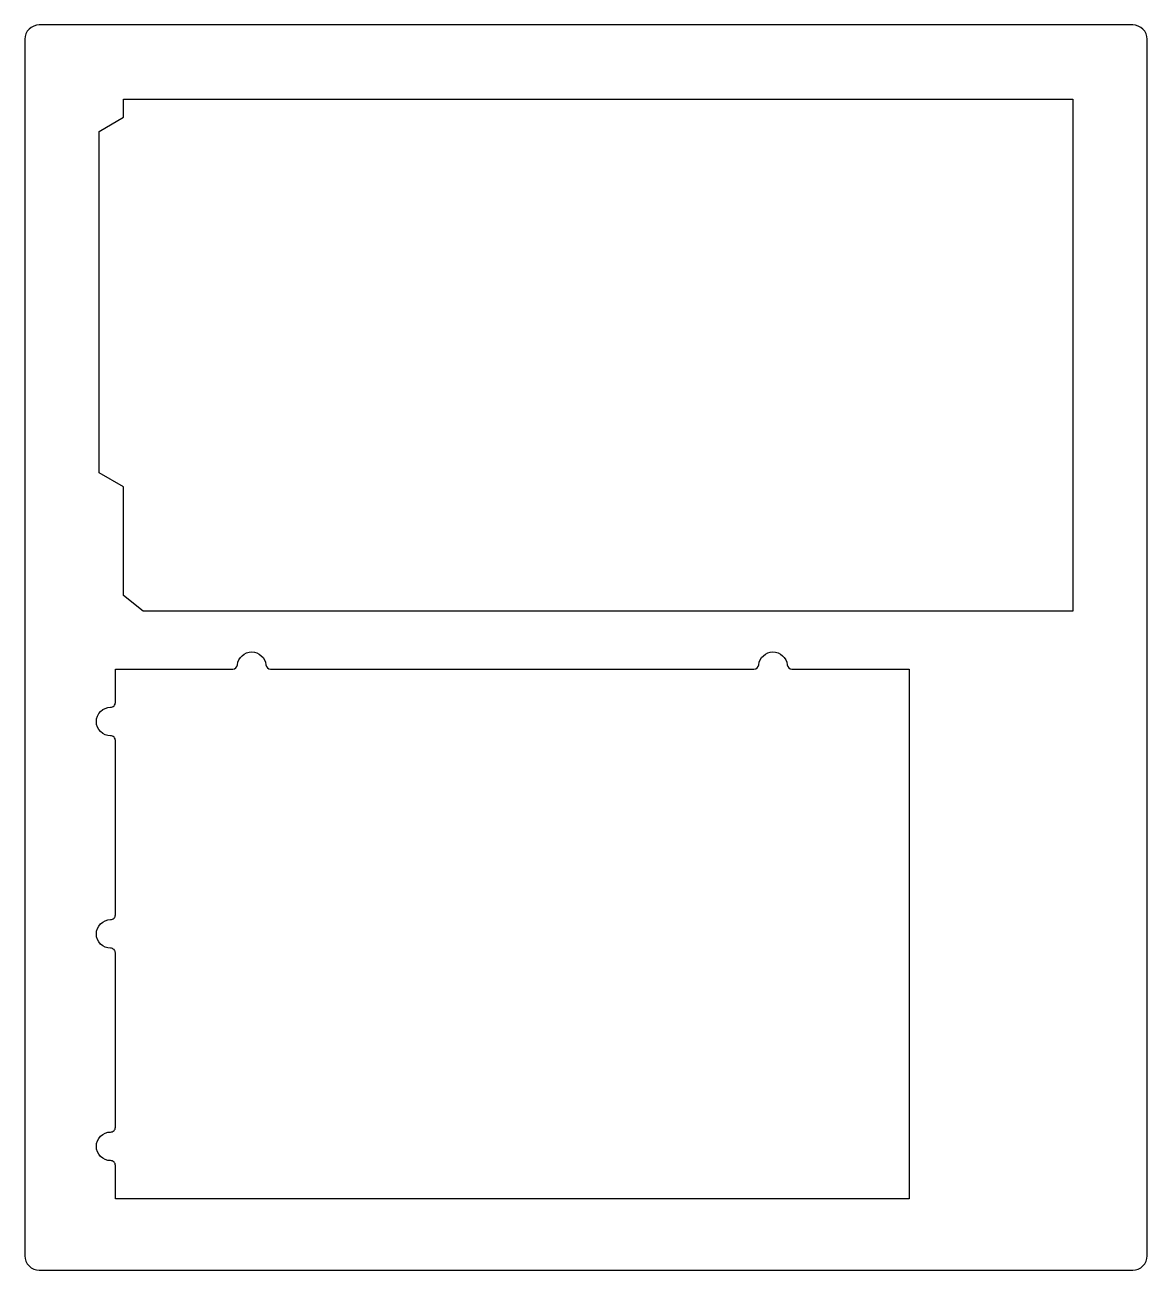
# Model space of a CAD drawing. Extents: x 1192 to 1310, y 581 to 711.
import ezdxf

# ---------------------------------------------------------------- set-up
doc = ezdxf.new("R2010")
doc.units = 0
doc.layers.get('0').update_dxf_attribs({"linetype": 'CONTINUOUS'})

msp = doc.modelspace()

# ---------------------------------------------------------------- linework, layer by layer
for points in [[(1309.69, 709.93, 0.414214), (1308.19, 711.43), (1193.42, 711.43, 0.414214), (1191.92, 709.93), (1191.92, 582.19, 0.414214), (1193.42, 580.69), (1308.19, 580.69, 0.414214), (1309.69, 582.19)], [(1284.72, 588.19), (1201.42, 588.19), (1201.42, 591.69, 0.414214), (1200.92, 592.19, -0.414214), (1199.42, 593.69, -0.414214), (1200.92, 595.19, 0.414214), (1201.42, 595.69), (1201.42, 613.99, 0.414214), (1200.92, 614.49, -0.414214), (1199.42, 615.99, -0.414214), (1200.92, 617.49, 0.414214), (1201.42, 617.99), (1201.42, 636.29, 0.414214), (1200.92, 636.79, -0.414214), (1199.42, 638.29, -0.414214), (1200.92, 639.79, 0.414214), (1201.42, 640.29), (1201.42, 643.79), (1213.73, 643.79, 0.38517), (1214.23, 644.24, -0.904534), (1217.22, 644.24, 0.38517), (1217.71, 643.79), (1268.43, 643.79, 0.38517), (1268.93, 644.24, -0.904534), (1271.92, 644.24, 0.38517), (1272.41, 643.79), (1284.72, 643.79)]]:
    msp.add_lwpolyline(points, format="xyb", close=True)
msp.add_lwpolyline([(1204.35, 649.89), (1202.26, 651.52), (1202.26, 662.93), (1199.72, 664.41), (1199.72, 700.23), (1202.26, 701.74), (1202.26, 703.63), (1301.89, 703.63), (1301.89, 649.89)], close=True)

doc.saveas('drawing.dxf')
